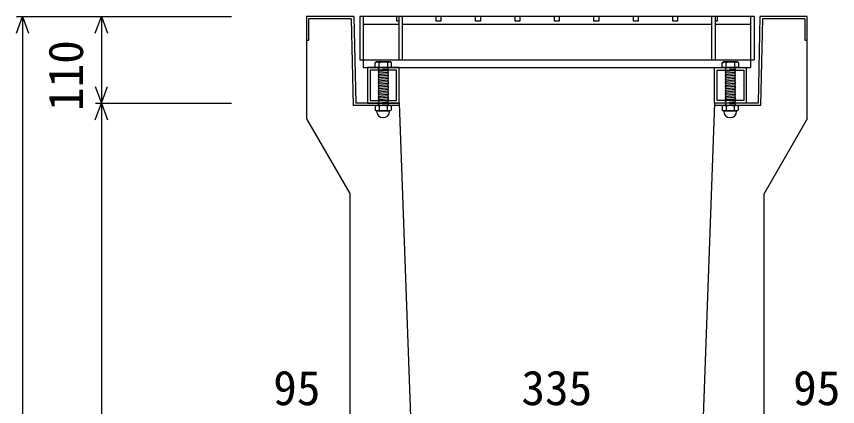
# Model space of a CAD drawing. Units: millimetres, scale not verified. Extents: x -25200 to 25200, y -8910 to 8910.
# Drawn here: x 19621 to 20662, y 1337 to 1832 of the extents above; entities that cross this region are included whole.
import ezdxf
from ezdxf.enums import TextEntityAlignment as Align

# ---------------------------------------------------------------- set-up
doc = ezdxf.new("R2010")
doc.units = ezdxf.units.MM
doc.header["$LTSCALE"] = 30
doc.linetypes.add('DOTTED', pattern=[1.75, 0.25, -1.5])
for name, color, linetype, lineweight in [('0-0_DIM', 7, 'Continuous', 25), ('0-2_HATCH', 6, 'Continuous', 25), ('0-5_OUTLINE', 3, 'Continuous', 25)]:
    doc.layers.add(name, color=color, linetype=linetype, lineweight=lineweight)
doc.styles.add('ＭＳ ゴシック', font='')
doc.styles.get('ＭＳ ゴシック').set_extended_font_data('MS Gothic')

msp = doc.modelspace()

# ---------------------------------------------------------------- linework, layer by layer
at = {"layer": '0-0_DIM'}
for p, q in [((19621.1, 1832.11), (19893.6, 1832.11)), ((19628.6, 1832.11), (19628.6, 727.11)), ((19728.6, 1832.11), (19728.6, 1722.11)), ((19721.1, 1722.11), (19893.6, 1722.11)), ((19728.6, 1722.11), (19728.6, 822.11))]:
    msp.add_line(p, q, dxfattribs=at)
for points in [[(19620.9, 1810.96), (19628.6, 1832.11), (19636.29, 1810.96)], [(19720.9, 1810.96), (19728.6, 1832.11), (19736.29, 1810.96)], [(19720.9, 1743.25), (19728.6, 1722.11), (19736.29, 1743.25)], [(19720.9, 1700.96), (19728.6, 1722.11), (19736.29, 1700.96)]]:
    msp.add_lwpolyline(points, dxfattribs=at)
at = {"layer": '0-2_HATCH'}
for p, q in [((20045.47, 1828.91), (19991.8, 1828.91)), ((20045.47, 1828.91), (20047.97, 1718.91)), ((20556.1, 1832.11), (20056.1, 1832.11)), ((20060.6, 1832.11), (20060.6, 1767.11)), ((20060.6, 1822.11), (20105.6, 1822.11)), ((20105.6, 1832.11), (20105.6, 1777.11)), ((20110.1, 1832.11), (20110.1, 1777.11)), ((20110.1, 1822.11), (20502.1, 1822.11)), ((20502.1, 1832.11), (20502.1, 1777.11)), ((20506.6, 1832.11), (20506.6, 1777.11)), ((20506.6, 1822.11), (20551.6, 1822.11)), ((20551.6, 1832.11), (20551.6, 1767.11)), ((20556.1, 1832.11), (20556.1, 1777.11)), ((20566.72, 1828.91), (20564.22, 1718.91)), ((20620.4, 1828.91), (20566.72, 1828.91)), ((20077.6, 1774.61), (20075.6, 1773.11)), ((20075.6, 1767.11), (20075.6, 1773.11)), ((20075.92, 1773.38), (20077.6, 1774.61)), ((20094.6, 1774.61), (20077.6, 1774.61)), ((20080.6, 1767.11), (20080.6, 1773.11)), ((20091.6, 1767.11), (20091.6, 1773.11)), ((20096.27, 1773.38), (20094.6, 1774.61)), ((20096.6, 1767.11), (20096.6, 1773.11)), ((20517.6, 1774.61), (20515.6, 1773.11)), ((20515.6, 1767.11), (20515.6, 1773.11)), ((20515.92, 1773.38), (20517.6, 1774.61)), ((20534.6, 1774.61), (20517.6, 1774.61)), ((20520.6, 1767.11), (20520.6, 1773.11)), ((20531.6, 1767.11), (20531.6, 1773.11)), ((20536.27, 1773.38), (20534.6, 1774.61)), ((20536.6, 1767.11), (20536.6, 1773.11)), ((20060.6, 1767.11), (20551.6, 1767.11)), ((20096.6, 1767.11), (20075.6, 1767.11)), ((20079.6, 1767.11), (20092.6, 1767.11)), ((20079.6, 1766.11), (20080.6, 1767.11)), ((20080.6, 1765.11), (20079.6, 1766.11)), ((20079.6, 1764.11), (20080.6, 1765.11)), ((20080.6, 1763.11), (20079.6, 1764.11)), ((20079.6, 1762.11), (20080.6, 1763.11)), ((20092.6, 1763.11), (20079.6, 1762.11)), ((20080.6, 1761.11), (20079.6, 1762.11)), ((20079.6, 1760.11), (20080.6, 1761.11)), ((20092.6, 1761.11), (20079.6, 1760.11)), ((20080.6, 1759.11), (20079.6, 1760.11)), ((20091.6, 1766.11), (20092.6, 1767.11)), ((20092.6, 1765.11), (20091.6, 1766.11)), ((20091.6, 1762.11), (20092.6, 1763.11)), ((20092.6, 1761.11), (20091.6, 1762.11)), ((20091.6, 1760.11), (20092.6, 1761.11)), ((20092.6, 1759.11), (20091.6, 1760.11)), ((20536.6, 1767.11), (20515.6, 1767.11)), ((20519.6, 1767.11), (20532.6, 1767.11)), ((20519.6, 1766.11), (20520.6, 1767.11)), ((20520.6, 1765.11), (20519.6, 1766.11)), ((20519.6, 1764.11), (20520.6, 1765.11)), ((20520.6, 1763.11), (20519.6, 1764.11)), ((20519.6, 1762.11), (20520.6, 1763.11)), ((20532.6, 1763.11), (20519.6, 1762.11)), ((20520.6, 1761.11), (20519.6, 1762.11)), ((20519.6, 1760.11), (20520.6, 1761.11)), ((20532.6, 1761.11), (20519.6, 1760.11)), ((20520.6, 1759.11), (20519.6, 1760.11)), ((20531.6, 1766.11), (20532.6, 1767.11)), ((20532.6, 1765.11), (20531.6, 1766.11)), ((20531.6, 1762.11), (20532.6, 1763.11)), ((20532.6, 1761.11), (20531.6, 1762.11)), ((20531.6, 1760.11), (20532.6, 1761.11)), ((20532.6, 1759.11), (20531.6, 1760.11)), ((20079.6, 1758.11), (20080.6, 1759.11)), ((20092.6, 1759.11), (20079.6, 1758.11)), ((20080.6, 1757.11), (20079.6, 1758.11)), ((20079.6, 1756.11), (20080.6, 1757.11)), ((20092.6, 1757.11), (20079.6, 1756.11)), ((20080.6, 1755.11), (20079.6, 1756.11)), ((20092.6, 1755.11), (20079.6, 1754.11)), ((20079.6, 1754.11), (20080.6, 1755.11)), ((20092.6, 1753.11), (20079.6, 1752.11)), ((20080.6, 1751.11), (20079.6, 1752.11)), ((20092.6, 1751.11), (20079.6, 1750.11)), ((20079.6, 1750.11), (20080.6, 1751.11)), ((20080.6, 1749.11), (20079.6, 1750.11)), ((20092.6, 1749.11), (20079.6, 1748.11)), ((20079.6, 1748.11), (20080.6, 1749.11)), ((20091.6, 1758.11), (20092.6, 1759.11)), ((20092.6, 1757.11), (20091.6, 1758.11)), ((20091.6, 1754.11), (20092.6, 1755.11)), ((20092.6, 1753.11), (20091.6, 1754.11)), ((20091.6, 1752.11), (20092.6, 1753.11)), ((20092.6, 1751.11), (20091.6, 1752.11)), ((20091.6, 1750.11), (20092.6, 1751.11)), ((20091.6, 1750.11), (20092.6, 1749.11)), ((20091.6, 1748.11), (20092.6, 1749.11)), ((20519.6, 1758.11), (20520.6, 1759.11)), ((20532.6, 1759.11), (20519.6, 1758.11)), ((20520.6, 1757.11), (20519.6, 1758.11)), ((20519.6, 1756.11), (20520.6, 1757.11)), ((20532.6, 1757.11), (20519.6, 1756.11)), ((20520.6, 1755.11), (20519.6, 1756.11)), ((20532.6, 1755.11), (20519.6, 1754.11)), ((20519.6, 1754.11), (20520.6, 1755.11)), ((20532.6, 1753.11), (20519.6, 1752.11)), ((20520.6, 1751.11), (20519.6, 1752.11)), ((20532.6, 1751.11), (20519.6, 1750.11)), ((20519.6, 1750.11), (20520.6, 1751.11)), ((20520.6, 1749.11), (20519.6, 1750.11)), ((20532.6, 1749.11), (20519.6, 1748.11)), ((20519.6, 1748.11), (20520.6, 1749.11)), ((20531.6, 1758.11), (20532.6, 1759.11)), ((20532.6, 1757.11), (20531.6, 1758.11)), ((20531.6, 1754.11), (20532.6, 1755.11)), ((20532.6, 1753.11), (20531.6, 1754.11)), ((20531.6, 1752.11), (20532.6, 1753.11)), ((20532.6, 1751.11), (20531.6, 1752.11)), ((20531.6, 1750.11), (20532.6, 1751.11)), ((20531.6, 1750.11), (20532.6, 1749.11)), ((20531.6, 1748.11), (20532.6, 1749.11)), ((20080.6, 1747.11), (20079.6, 1748.11)), ((20092.6, 1747.11), (20079.6, 1746.11)), ((20079.6, 1746.11), (20080.6, 1747.11)), ((20080.6, 1745.11), (20079.6, 1746.11)), ((20092.6, 1745.11), (20079.6, 1744.11)), ((20079.6, 1744.11), (20080.6, 1745.11)), ((20080.6, 1743.11), (20079.6, 1744.11)), ((20092.6, 1743.11), (20079.6, 1742.11)), ((20079.6, 1742.11), (20080.6, 1743.11)), ((20080.6, 1741.11), (20079.6, 1742.11)), ((20092.6, 1741.11), (20079.6, 1740.11)), ((20079.6, 1740.11), (20080.6, 1741.11)), ((20080.6, 1739.11), (20079.6, 1740.11)), ((20092.6, 1739.11), (20079.6, 1738.11)), ((20079.6, 1738.11), (20080.6, 1739.11)), ((20091.6, 1748.11), (20092.6, 1747.11)), ((20091.6, 1746.11), (20092.6, 1747.11)), ((20091.6, 1746.11), (20092.6, 1745.11)), ((20091.6, 1744.11), (20092.6, 1745.11)), ((20091.6, 1744.11), (20092.6, 1743.11)), ((20091.6, 1742.11), (20092.6, 1743.11)), ((20091.6, 1742.11), (20092.6, 1741.11)), ((20091.6, 1740.11), (20092.6, 1741.11)), ((20091.6, 1740.11), (20092.6, 1739.11)), ((20091.6, 1738.11), (20092.6, 1739.11)), ((20520.6, 1747.11), (20519.6, 1748.11)), ((20532.6, 1747.11), (20519.6, 1746.11)), ((20519.6, 1746.11), (20520.6, 1747.11)), ((20520.6, 1745.11), (20519.6, 1746.11)), ((20532.6, 1745.11), (20519.6, 1744.11)), ((20519.6, 1744.11), (20520.6, 1745.11)), ((20520.6, 1743.11), (20519.6, 1744.11)), ((20532.6, 1743.11), (20519.6, 1742.11)), ((20519.6, 1742.11), (20520.6, 1743.11)), ((20520.6, 1741.11), (20519.6, 1742.11)), ((20532.6, 1741.11), (20519.6, 1740.11)), ((20519.6, 1740.11), (20520.6, 1741.11)), ((20520.6, 1739.11), (20519.6, 1740.11)), ((20532.6, 1739.11), (20519.6, 1738.11)), ((20519.6, 1738.11), (20520.6, 1739.11)), ((20531.6, 1748.11), (20532.6, 1747.11)), ((20531.6, 1746.11), (20532.6, 1747.11)), ((20531.6, 1746.11), (20532.6, 1745.11)), ((20531.6, 1744.11), (20532.6, 1745.11)), ((20531.6, 1744.11), (20532.6, 1743.11)), ((20531.6, 1742.11), (20532.6, 1743.11)), ((20531.6, 1742.11), (20532.6, 1741.11)), ((20531.6, 1740.11), (20532.6, 1741.11)), ((20531.6, 1740.11), (20532.6, 1739.11)), ((20531.6, 1738.11), (20532.6, 1739.11)), ((20080.6, 1737.11), (20079.6, 1738.11)), ((20092.6, 1737.11), (20079.6, 1736.11)), ((20079.6, 1736.11), (20080.6, 1737.11)), ((20080.6, 1735.11), (20079.6, 1736.11)), ((20092.6, 1735.11), (20079.6, 1734.11)), ((20079.6, 1734.11), (20080.6, 1735.11)), ((20080.6, 1733.11), (20079.6, 1734.11)), ((20092.6, 1733.11), (20079.6, 1732.11)), ((20079.6, 1732.11), (20080.6, 1733.11)), ((20080.6, 1731.11), (20079.6, 1732.11)), ((20092.6, 1731.11), (20079.6, 1730.11)), ((20079.6, 1730.11), (20080.6, 1731.11)), ((20080.6, 1729.11), (20079.6, 1730.11)), ((20092.6, 1729.11), (20079.6, 1728.11)), ((20079.6, 1728.11), (20080.6, 1729.11)), ((20091.6, 1738.11), (20092.6, 1737.11)), ((20091.6, 1736.11), (20092.6, 1737.11)), ((20091.6, 1736.11), (20092.6, 1735.11)), ((20091.6, 1734.11), (20092.6, 1735.11)), ((20091.6, 1734.11), (20092.6, 1733.11)), ((20091.6, 1732.11), (20092.6, 1733.11)), ((20091.6, 1732.11), (20092.6, 1731.11)), ((20091.6, 1730.11), (20092.6, 1731.11)), ((20091.6, 1730.11), (20092.6, 1729.11)), ((20091.6, 1728.11), (20092.6, 1729.11)), ((20520.6, 1737.11), (20519.6, 1738.11)), ((20532.6, 1737.11), (20519.6, 1736.11)), ((20519.6, 1736.11), (20520.6, 1737.11)), ((20520.6, 1735.11), (20519.6, 1736.11)), ((20532.6, 1735.11), (20519.6, 1734.11)), ((20519.6, 1734.11), (20520.6, 1735.11)), ((20520.6, 1733.11), (20519.6, 1734.11)), ((20532.6, 1733.11), (20519.6, 1732.11)), ((20519.6, 1732.11), (20520.6, 1733.11)), ((20520.6, 1731.11), (20519.6, 1732.11)), ((20532.6, 1731.11), (20519.6, 1730.11)), ((20519.6, 1730.11), (20520.6, 1731.11)), ((20520.6, 1729.11), (20519.6, 1730.11)), ((20532.6, 1729.11), (20519.6, 1728.11)), ((20519.6, 1728.11), (20520.6, 1729.11)), ((20531.6, 1738.11), (20532.6, 1737.11)), ((20531.6, 1736.11), (20532.6, 1737.11)), ((20531.6, 1736.11), (20532.6, 1735.11)), ((20531.6, 1734.11), (20532.6, 1735.11)), ((20531.6, 1734.11), (20532.6, 1733.11)), ((20531.6, 1732.11), (20532.6, 1733.11)), ((20531.6, 1732.11), (20532.6, 1731.11)), ((20531.6, 1730.11), (20532.6, 1731.11)), ((20531.6, 1730.11), (20532.6, 1729.11)), ((20531.6, 1728.11), (20532.6, 1729.11)), ((20106.21, 1718.91), (20047.97, 1718.91)), ((20076.46, 1718.89), (20075.59, 1718.24)), ((20075.59, 1718.24), (20075.59, 1713.06)), ((20095.14, 1718.89), (20076.46, 1718.89)), ((20080.6, 1727.11), (20079.6, 1728.11)), ((20092.6, 1727.11), (20079.6, 1726.11)), ((20079.6, 1726.11), (20080.6, 1727.11)), ((20080.6, 1725.11), (20079.6, 1726.11)), ((20079.6, 1724.11), (20080.6, 1725.11)), ((20080.6, 1723.11), (20079.6, 1724.11)), ((20079.6, 1722.11), (20080.6, 1723.11)), ((20080.6, 1721.11), (20079.6, 1722.11)), ((20079.6, 1720.11), (20080.6, 1721.11)), ((20080.6, 1719.11), (20079.6, 1720.11)), ((20080.38, 1718.89), (20080.6, 1719.11)), ((20080.7, 1718.24), (20080.7, 1713.06)), ((20090.9, 1718.24), (20090.9, 1713.06)), ((20091.6, 1728.11), (20092.6, 1727.11)), ((20091.6, 1726.11), (20092.6, 1727.11)), ((20091.6, 1726.11), (20092.6, 1725.11)), ((20091.6, 1724.11), (20092.6, 1725.11)), ((20091.6, 1724.11), (20092.6, 1723.11)), ((20091.6, 1722.11), (20092.6, 1723.11)), ((20091.6, 1722.11), (20092.6, 1721.11)), ((20091.6, 1720.11), (20092.6, 1721.11)), ((20091.6, 1720.11), (20092.6, 1719.11)), ((20092.38, 1718.89), (20092.6, 1719.11)), ((20095.14, 1718.89), (20096, 1718.24)), ((20096, 1718.24), (20096, 1713.06)), ((20564.22, 1718.91), (20506.1, 1718.91)), ((20516.46, 1718.89), (20515.59, 1718.24)), ((20515.59, 1718.24), (20515.59, 1713.06)), ((20535.14, 1718.89), (20516.46, 1718.89)), ((20520.6, 1727.11), (20519.6, 1728.11)), ((20532.6, 1727.11), (20519.6, 1726.11)), ((20519.6, 1726.11), (20520.6, 1727.11)), ((20520.6, 1725.11), (20519.6, 1726.11)), ((20519.6, 1724.11), (20520.6, 1725.11)), ((20520.6, 1723.11), (20519.6, 1724.11)), ((20519.6, 1722.11), (20520.6, 1723.11)), ((20520.6, 1721.11), (20519.6, 1722.11)), ((20519.6, 1720.11), (20520.6, 1721.11)), ((20520.6, 1719.11), (20519.6, 1720.11)), ((20520.38, 1718.89), (20520.6, 1719.11)), ((20520.7, 1718.24), (20520.7, 1713.06)), ((20530.9, 1718.24), (20530.9, 1713.06)), ((20531.6, 1728.11), (20532.6, 1727.11)), ((20531.6, 1726.11), (20532.6, 1727.11)), ((20531.6, 1726.11), (20532.6, 1725.11)), ((20531.6, 1724.11), (20532.6, 1725.11)), ((20531.6, 1724.11), (20532.6, 1723.11)), ((20531.6, 1722.11), (20532.6, 1723.11)), ((20531.6, 1722.11), (20532.6, 1721.11)), ((20531.6, 1720.11), (20532.6, 1721.11)), ((20531.6, 1720.11), (20532.6, 1719.11)), ((20532.38, 1718.89), (20532.6, 1719.11)), ((20535.14, 1718.89), (20536, 1718.24)), ((20536, 1718.24), (20536, 1713.06)), ((20077.28, 1712.08), (20075.59, 1713.06)), ((20077.28, 1711.76), (20077.28, 1712.08)), ((20094.31, 1712.08), (20077.28, 1712.08)), ((20094.31, 1711.76), (20077.28, 1711.76)), ((20094.31, 1712.08), (20096, 1713.06)), ((20094.31, 1711.76), (20094.31, 1712.08)), ((20517.28, 1712.08), (20515.59, 1713.06)), ((20517.28, 1711.76), (20517.28, 1712.08)), ((20534.31, 1712.08), (20517.28, 1712.08)), ((20534.31, 1711.76), (20517.28, 1711.76)), ((20534.31, 1712.08), (20536, 1713.06)), ((20534.31, 1711.76), (20534.31, 1712.08))]:
    msp.add_line(p, q, dxfattribs=at)
at = {"layer": '0-2_HATCH', "linetype": 'DOTTED'}
for p, q in [((20092.6, 1767.11), (20079.6, 1766.11)), ((20092.6, 1765.11), (20079.6, 1764.11)), ((20532.6, 1767.11), (20519.6, 1766.11)), ((20532.6, 1765.11), (20519.6, 1764.11)), ((20092.6, 1725.11), (20079.6, 1724.11)), ((20092.6, 1723.11), (20079.6, 1722.11)), ((20092.6, 1721.11), (20079.6, 1720.11)), ((20532.6, 1725.11), (20519.6, 1724.11)), ((20532.6, 1723.11), (20519.6, 1722.11)), ((20532.6, 1721.11), (20519.6, 1720.11))]:
    msp.add_line(p, q, dxfattribs=at)
at = {"layer": '0-2_HATCH'}
for points in [[(19988.6, 1802.11), (19991.8, 1802.11), (19991.8, 1828.91)], [(20056.1, 1832.11), (20056.1, 1777.11), (20556.1, 1777.11)], [(20105.6, 1826.11), (20103.1, 1826.11), (20103.1, 1832.11)], [(20159.1, 1832.11), (20159.1, 1826.11), (20153.1, 1826.11), (20153.1, 1832.11)], [(20209.1, 1832.11), (20209.1, 1826.11), (20203.1, 1826.11), (20203.1, 1832.11)], [(20259.1, 1832.11), (20259.1, 1826.11), (20253.1, 1826.11), (20253.1, 1832.11)], [(20309.1, 1832.11), (20309.1, 1826.11), (20303.1, 1826.11), (20303.1, 1832.11)], [(20359.1, 1832.11), (20359.1, 1826.11), (20353.1, 1826.11), (20353.1, 1832.11)], [(20409.1, 1832.11), (20409.1, 1826.11), (20403.1, 1826.11), (20403.1, 1832.11)], [(20459.1, 1832.11), (20459.1, 1826.11), (20453.1, 1826.11), (20453.1, 1832.11)], [(20509.1, 1832.11), (20509.1, 1826.11), (20506.6, 1826.11)], [(20620.4, 1828.91), (20620.4, 1802.11), (20623.6, 1802.11)], [(20092.6, 1763.11), (20091.6, 1764.11), (20092.6, 1765.11)], [(20532.6, 1763.11), (20531.6, 1764.11), (20532.6, 1765.11)], [(20079.6, 1752.11), (20080.6, 1753.11), (20079.6, 1754.11)], [(20092.6, 1755.11), (20091.6, 1756.11), (20092.6, 1757.11)], [(20519.6, 1752.11), (20520.6, 1753.11), (20519.6, 1754.11)], [(20532.6, 1755.11), (20531.6, 1756.11), (20532.6, 1757.11)]]:
    msp.add_lwpolyline(points, dxfattribs=at)
for points in [[(20066.1, 1767.11), (20066.1, 1722.11), (20106.1, 1722.11), (20106.1, 1767.11)], [(20069.3, 1763.91), (20069.3, 1725.31), (20102.9, 1725.31), (20102.9, 1763.91)], [(20546.1, 1767.11), (20546.1, 1722.11), (20506.1, 1722.11), (20506.1, 1767.11)], [(20542.9, 1763.91), (20542.9, 1725.31), (20509.3, 1725.31), (20509.3, 1763.91)]]:
    msp.add_lwpolyline(points, close=True, dxfattribs=at)
for centre, radius, start, end in [((20078.1, 1770.48), 3.62, 46.39563, 133.60437), ((20086.1, 1758.48), 15.62, 69.39075, 110.60925), ((20094.1, 1770.48), 3.62, 46.39563, 133.60437), ((20518.1, 1770.48), 3.62, 46.39563, 133.60437), ((20526.1, 1758.48), 15.62, 69.39075, 110.60925), ((20534.1, 1770.48), 3.62, 46.39563, 133.60437), ((20078.15, 1713.54), 5.35, 61.49832, 118.50684), ((20085.8, 1698.47), 20.42, 75.52621, 104.47362), ((20093.45, 1713.54), 5.35, 61.49231, 118.50169), ((20518.15, 1713.54), 5.35, 61.49832, 118.50684), ((20525.8, 1698.47), 20.42, 75.52621, 104.47362), ((20533.45, 1713.54), 5.35, 61.49231, 118.50169), ((20078.15, 1717.75), 5.35, 241.49843, 298.50089), ((20085.8, 1711.76), 8.19, 180, 359.99995), ((20085.8, 1732.82), 20.42, 255.52638, 284.47374), ((20093.45, 1717.76), 5.35, 241.49989, 298.5), ((20518.15, 1717.75), 5.35, 241.49843, 298.50089), ((20525.8, 1711.76), 8.19, 180, 359.99995), ((20525.8, 1732.82), 20.42, 255.52638, 284.47374), ((20533.45, 1717.76), 5.35, 241.49989, 298.5)]:
    msp.add_arc(centre, radius, start, end, dxfattribs=at)
at = {"layer": '0-5_OUTLINE'}
for p, q in [((20048.6, 1832.11), (19988.6, 1832.11)), ((19988.6, 1832.11), (19988.6, 1702.11)), ((20048.6, 1832.11), (20051.1, 1722.11)), ((20563.6, 1832.11), (20561.1, 1722.11)), ((20623.6, 1832.11), (20563.6, 1832.11)), ((20623.6, 1702.11), (20623.6, 1832.11)), ((20106.1, 1722.11), (20051.1, 1722.11)), ((20106.1, 1722.11), (20136.86, 870.3)), ((20506.1, 1722.11), (20475.34, 870.3)), ((20561.1, 1722.11), (20506.1, 1722.11)), ((19988.6, 1702.11), (20043.6, 1607.11)), ((20623.6, 1702.11), (20568.6, 1606.46)), ((20043.6, 1607.11), (20043.6, 887.11)), ((20568.6, 1606.46), (20568.6, 887.11))]:
    msp.add_line(p, q, dxfattribs=at)

# ---------------------------------------------------------------- texts
at = {"layer": '0-0_DIM', "style": 'ＭＳ ゴシック'}
msp.add_text('110', height=43.99, rotation=90, dxfattribs=at).set_placement((19718.6, 1712.11), align=Align.BOTTOM_LEFT)
for s, p in [('95', (19946.49, 1325.4)), ('335', (20261.1, 1325.4)), ('95', (20605.7, 1325.4))]:
    msp.add_text(s, height=43.99, dxfattribs=at).set_placement(p, align=Align.BOTTOM_LEFT)

doc.saveas('drawing.dxf')
